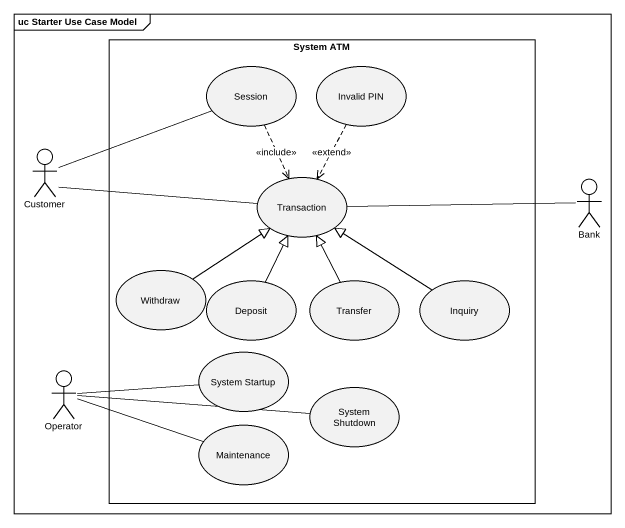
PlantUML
@startuml
mainframe uc Starter Use Case Model
rectangle "System ATM" as System_ATM {
  usecase Session
  usecase "Invalid PIN" as Invalid_PIN
  usecase Transaction
  usecase Withdraw
  usecase Deposit
  usecase Transfer
  usecase Inquiry
  usecase "System Startup" as System_Startup
  usecase "System Shutdown" as System_Shutdown
  usecase Maintenance
}
actor Customer
actor Bank
actor Operator
Session ..> Transaction : <<include>>
Invalid_PIN ..> Transaction : <<extend>>
Customer -right- Session
Customer -right- Transaction
Bank -left- Transaction
Withdraw -up-|> Transaction
Deposit -up-|> Transaction
Transfer -up-|> Transaction
Inquiry -up-|> Transaction
Operator -right- System_Startup
Operator -right- System_Shutdown
Operator -right- Maintenance
@enduml
